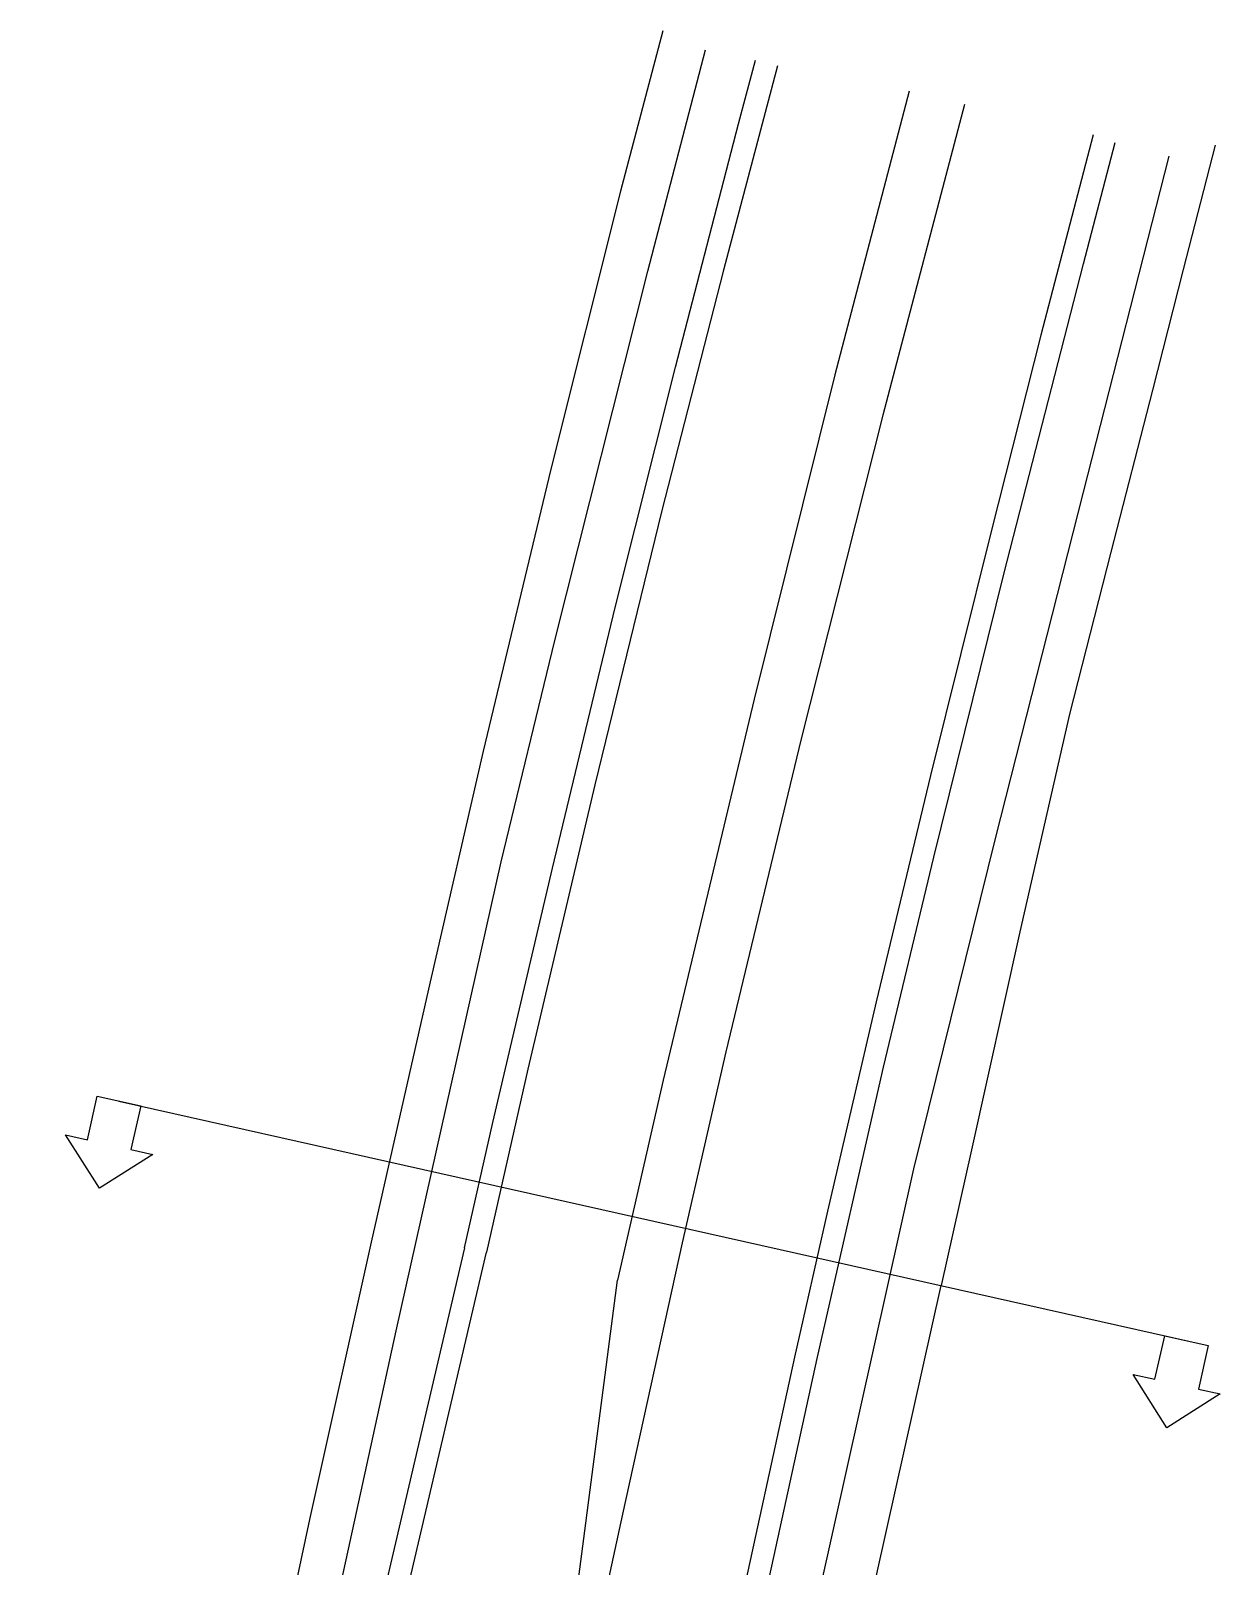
# Model space of a CAD drawing. Extents: x 0 to 558779, y 0 to 2762081.
# Drawn here: x 517277.7 to 517384.3, y 2758611.4 to 2758749 of the extents above; entities that cross this region are included whole.
import ezdxf

# ---------------------------------------------------------------- set-up
doc = ezdxf.new("R2010")
doc.units = 0
doc.header["$LTSCALE"] = 20
for name, color, linetype in [('DL-非机动车道边线', 6, 'Continuous'), ('L-辅路绿化带', 3, 'Continuous'), ('分界线', 11, 'Continuous'), ('道路边线', 22, 'Continuous')]:
    doc.layers.add(name, color=color, linetype=linetype)

msp = doc.modelspace()

# ---------------------------------------------------------------- linework, layer by layer
at = {"layer": 'DL-非机动车道边线'}
for points in [[(517277.748, 2758479.527), (517279.475, 2758487.989), (517288.026, 2758528.294), (517296.243, 2758567.267), (517302.815, 2758597.377), (517310.483, 2758632.509), (517319.886, 2758674.52), (517324.683, 2758694.351), (517333.031, 2758727.422), (517338.199, 2758747.238)], [(517379.695, 2758737.704), (517372.024, 2758707.614), (517364.136, 2758676.623), (517356.823, 2758647.009), (517348.436, 2758609.364), (517340.081, 2758571.524), (517334.821, 2758546.209), (517327.472, 2758511.696), (517334.411, 2758511.965)]]:
    msp.add_lwpolyline(points, dxfattribs=at)
at = {"layer": 'L-辅路绿化带'}
for p, q in [((517316.602, 2758639.963), (517308.641, 2758605.864)), ((517310.597, 2758605.448), (517318.562, 2758639.546)), ((517325.758, 2758602.223), (517330.315, 2758637.046))]:
    msp.add_line(p, q, dxfattribs=at)
for points in [[(517316.602, 2758639.963), (517319.154, 2758651.174), (517324.486, 2758673.963), (517330.089, 2758697.29), (517335.516, 2758718.829), (517341.157, 2758740.618), (517342.67, 2758746.33)], [(517344.624, 2758745.811), (517339.797, 2758727.506), (517334.269, 2758705.973), (517328.268, 2758681.418), (517322.275, 2758655.946), (517318.562, 2758639.546)], [(517356.429, 2758743.536), (517349.785, 2758718.129), (517342.542, 2758689.096), (517334.383, 2758654.979), (517330.315, 2758637.046)], [(517361.38, 2758742.331), (517354.077, 2758714.533), (517346.732, 2758685.41), (517340.025, 2758657.508), (517336.101, 2758640.395), (517330.759, 2758616.106), (517329.239, 2758609.067), (517324.475, 2758586.723), (517320.638, 2758568.863), (517315.19, 2758543.154), (517307.497, 2758506.668), (517300.579, 2758473.875), (517294.498, 2758445.292), (517291.307, 2758428.267)]]:
    msp.add_lwpolyline(points, dxfattribs=at)
msp.add_lwpolyline([(517372.918, 2758739.621), (517368.213, 2758721.691), (517363.773, 2758704.117), (517358.353, 2758682.265), (517353.486, 2758661.99), (517349.113, 2758643.243), (517346.157, 2758630.158), (517340.746, 2758605.37), (517336.385, 2758584.668), (517330.763, 2758558.236), (517324.052, 2758526.772), (517321.226, 2758513.089, 1), (517323.131, 2758512.696), (517329.671, 2758543.781), (517335.623, 2758571.741), (517342.073, 2758602.003), (517348.181, 2758630.042), (517354.145, 2758656.129), (517358.635, 2758674.941), (517364.917, 2758700.269), (517372.053, 2758728.076), (517374.888, 2758738.93)], format="xyb", dxfattribs=at)
at = {"layer": '分界线'}
msp.add_line((517285.645, 2758653.092), (517383.219, 2758631.203), dxfattribs=at)
for points in [[(517283.898, 2758645.285), (517280.871, 2758650.063), (517282.822, 2758649.625), (517283.698, 2758653.528), (517287.601, 2758652.653), (517286.725, 2758648.75), (517288.677, 2758648.312), (517283.898, 2758645.285)], [(517379.521, 2758623.834), (517376.494, 2758628.612), (517378.446, 2758628.174), (517379.321, 2758632.077), (517383.224, 2758631.202), (517382.349, 2758627.299), (517384.3, 2758626.861), (517379.521, 2758623.834)]]:
    msp.add_lwpolyline(points, dxfattribs=at)
at = {"layer": '道路边线', "elevation": 0}
for points in [[(517334.373, 2758748.954), (517330.57, 2758734.581), (517324.324, 2758709.697), (517318.273, 2758684.444), (517313.523, 2758663.78), (517308.247, 2758640.448)], [(517308.247, 2758640.448), (517302.709, 2758615.616), (517290.579, 2758558.597)]]:
    msp.add_lwpolyline(points, dxfattribs=at)
at = {"layer": '道路边线'}
for points in [[(517383.835, 2758738.701), (517380.977, 2758727.564), (517378.214, 2758716.776), (517374.499, 2758702.254), (517370.783, 2758687.732), (517366.359, 2758668.243), (517362.009, 2758648.736), (517359.296, 2758636.57)], [(517334.44, 2758511.969), (517331.988, 2758513.641), (517334.263, 2758523.657), (517339.484, 2758547.699), (517346.975, 2758581.317), (517359.296, 2758636.57)]]:
    msp.add_lwpolyline(points, dxfattribs=at)

doc.saveas('drawing.dxf')
